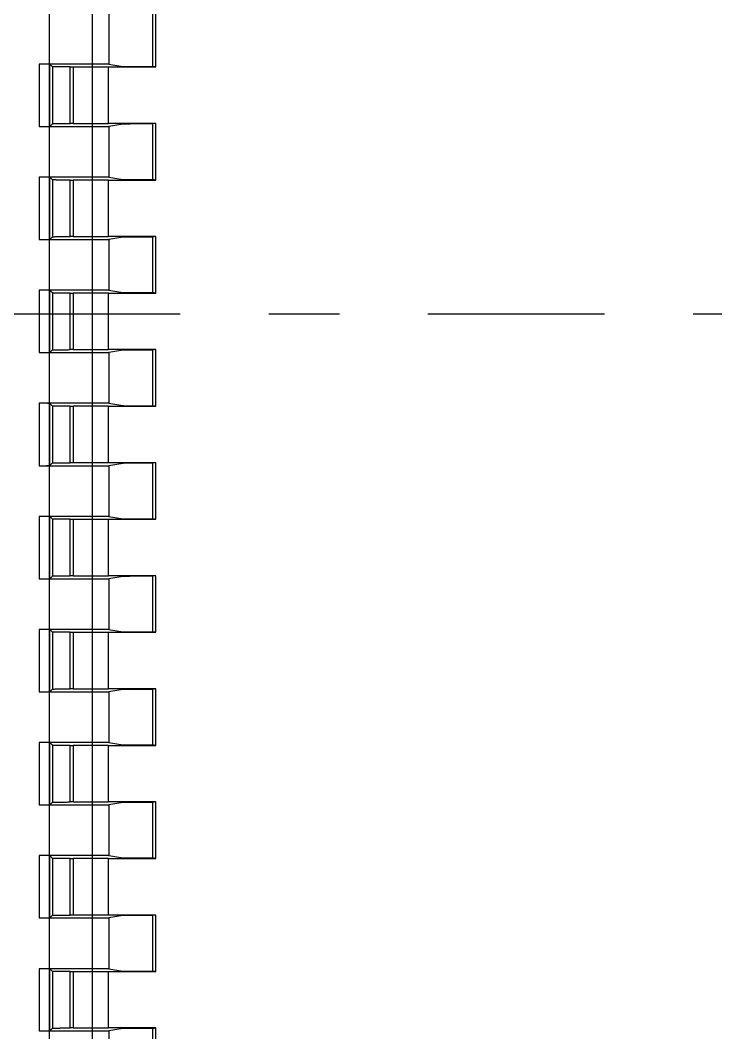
# Model space of a CAD drawing. Header units: inches. Extents: x -4 to 280, y -9 to 35.
# Drawn here: x 35.646 to 36.629, y 14.003 to 15.436 of the extents above; entities that cross this region are included whole.
import ezdxf

# ---------------------------------------------------------------- set-up
doc = ezdxf.new("R2010")
doc.units = ezdxf.units.IN
doc.header["$LTSCALE"] = 0.5
doc.header["$MEASUREMENT"] = 0
doc.linetypes.add('BORDER', pattern=[1.75, 0.5, -0.25, 0.5, -0.25, 0, -0.25])
doc.layers.get('Defpoints').update_dxf_attribs({"color": 252})
doc.layers.add('cpue05', color=7, linetype='Continuous')
doc.layers.add('PS-COVER', color=177, linetype='Continuous')

# ---------------------------------------------------------------- blocks, each defined once
blk = doc.blocks.new('IC200CPUE05')
at = {"layer": 'cpue05', "linetype": 'Continuous'}
for p, q in [((-7.2458, -1.2452), (-7.2458, -1.3169)), ((-7.1835, -1.3203), (-7.1835, -1.2417)), ((-7.1793, -1.321), (-7.1793, -1.241)), ((-7.3442, -1.3169), (-7.3442, -1.4052)), ((-7.2458, -1.3169), (-7.3442, -1.3169)), ((-7.3292, -1.4051), (-7.3292, -1.317)), ((-7.3292, -1.317), (-7.3254, -1.3208)), ((-7.2458, -1.3169), (-7.2259, -1.3202)), ((-7.3254, -1.3208), (-7.3254, -1.4013)), ((-7.3004, -1.401), (-7.3004, -1.321)), ((-7.3004, -1.321), (-7.2962, -1.321)), ((-7.2962, -1.3207), (-7.2462, -1.3207)), ((-7.2962, -1.321), (-7.2962, -1.3207)), ((-7.2962, -1.321), (-7.2962, -1.401)), ((-7.2462, -1.3207), (-7.2462, -1.321)), ((-7.2462, -1.401), (-7.2462, -1.321)), ((-7.2462, -1.321), (-7.1793, -1.321)), ((-7.2109, -1.3203), (-7.1835, -1.3203)), ((-7.1793, -1.321), (-7.1835, -1.3203)), ((-7.3254, -1.4013), (-7.3292, -1.4051)), ((-7.2962, -1.401), (-7.3004, -1.401)), ((-7.2962, -1.4014), (-7.2962, -1.401)), ((-7.2462, -1.4014), (-7.2962, -1.4014)), ((-7.1793, -1.401), (-7.2462, -1.401)), ((-7.2462, -1.401), (-7.2462, -1.4014)), ((-7.2259, -1.4019), (-7.2458, -1.4052)), ((-7.1835, -1.4017), (-7.2109, -1.4017)), ((-7.1793, -1.401), (-7.1835, -1.4017)), ((-7.1835, -1.4803), (-7.1835, -1.4017)), ((-7.1793, -1.481), (-7.1793, -1.401)), ((-7.3442, -1.4052), (-7.2458, -1.4052)), ((-7.2458, -1.4052), (-7.2458, -1.4769)), ((-7.2458, -1.4769), (-7.3442, -1.4769)), ((-7.3442, -1.4769), (-7.3442, -1.5652)), ((-7.3292, -1.477), (-7.3254, -1.4808)), ((-7.3292, -1.5651), (-7.3292, -1.477)), ((-7.3254, -1.4808), (-7.3254, -1.5613)), ((-7.3004, -1.481), (-7.2962, -1.481)), ((-7.3004, -1.561), (-7.3004, -1.481)), ((-7.2962, -1.4807), (-7.2462, -1.4807)), ((-7.2962, -1.481), (-7.2962, -1.4807)), ((-7.2962, -1.481), (-7.2962, -1.561)), ((-7.2462, -1.4807), (-7.2462, -1.481)), ((-7.2462, -1.481), (-7.1793, -1.481)), ((-7.2462, -1.561), (-7.2462, -1.481)), ((-7.2458, -1.4769), (-7.2259, -1.4802)), ((-7.2109, -1.4803), (-7.1835, -1.4803)), ((-7.1793, -1.481), (-7.1835, -1.4803)), ((-7.3254, -1.5613), (-7.3292, -1.5651)), ((-7.2962, -1.561), (-7.3004, -1.561)), ((-7.2962, -1.5614), (-7.2962, -1.561)), ((-7.2462, -1.5614), (-7.2962, -1.5614)), ((-7.1793, -1.561), (-7.2462, -1.561)), ((-7.2462, -1.561), (-7.2462, -1.5614)), ((-7.1793, -1.561), (-7.1835, -1.5617)), ((-7.1793, -1.641), (-7.1793, -1.561)), ((-7.3442, -1.5652), (-7.2458, -1.5652)), ((-7.2259, -1.5619), (-7.2458, -1.5652)), ((-7.2458, -1.5652), (-7.2458, -1.6369)), ((-7.1835, -1.5617), (-7.2109, -1.5617)), ((-7.1835, -1.6403), (-7.1835, -1.5617)), ((-7.2458, -1.6369), (-7.3442, -1.6369)), ((-7.3442, -1.6369), (-7.3442, -1.7252)), ((-7.3292, -1.637), (-7.3254, -1.6408)), ((-7.3292, -1.7251), (-7.3292, -1.637)), ((-7.3254, -1.6408), (-7.3254, -1.7213)), ((-7.3004, -1.641), (-7.2962, -1.641)), ((-7.3004, -1.721), (-7.3004, -1.641)), ((-7.2962, -1.6407), (-7.2462, -1.6407)), ((-7.2962, -1.641), (-7.2962, -1.6407)), ((-7.2962, -1.641), (-7.2962, -1.721)), ((-7.2462, -1.6407), (-7.2462, -1.641)), ((-7.2462, -1.641), (-7.1793, -1.641)), ((-7.2462, -1.721), (-7.2462, -1.641)), ((-7.2458, -1.6369), (-7.2259, -1.6402)), ((-7.2109, -1.6403), (-7.1835, -1.6403)), ((-7.1793, -1.641), (-7.1835, -1.6403)), ((-7.3442, -1.7252), (-7.2458, -1.7252)), ((-7.3254, -1.7213), (-7.3292, -1.7251)), ((-7.2962, -1.721), (-7.3004, -1.721)), ((-7.2962, -1.7214), (-7.2962, -1.721)), ((-7.2462, -1.7214), (-7.2962, -1.7214)), ((-7.1793, -1.721), (-7.2462, -1.721)), ((-7.2462, -1.721), (-7.2462, -1.7214)), ((-7.2259, -1.7219), (-7.2458, -1.7252)), ((-7.2458, -1.7252), (-7.2458, -1.7969)), ((-7.1835, -1.7217), (-7.2109, -1.7217)), ((-7.1793, -1.721), (-7.1835, -1.7217)), ((-7.1835, -1.8003), (-7.1835, -1.7217)), ((-7.1793, -1.801), (-7.1793, -1.721)), ((-7.2458, -1.7969), (-7.3442, -1.7969)), ((-7.3442, -1.7969), (-7.3442, -1.8852)), ((-7.3292, -1.797), (-7.3254, -1.8008)), ((-7.3292, -1.8851), (-7.3292, -1.797)), ((-7.3254, -1.8008), (-7.3254, -1.8813)), ((-7.3004, -1.801), (-7.2962, -1.801)), ((-7.3004, -1.881), (-7.3004, -1.801)), ((-7.2962, -1.8007), (-7.2462, -1.8007)), ((-7.2962, -1.801), (-7.2962, -1.8007)), ((-7.2962, -1.801), (-7.2962, -1.881)), ((-7.2462, -1.8007), (-7.2462, -1.801)), ((-7.2462, -1.801), (-7.1793, -1.801)), ((-7.2462, -1.881), (-7.2462, -1.801)), ((-7.2458, -1.7969), (-7.2259, -1.8002)), ((-7.2109, -1.8003), (-7.1835, -1.8003)), ((-7.1793, -1.801), (-7.1835, -1.8003)), ((-7.3442, -1.8852), (-7.2458, -1.8852)), ((-7.3254, -1.8813), (-7.3292, -1.8851)), ((-7.2962, -1.881), (-7.3004, -1.881)), ((-7.2962, -1.8814), (-7.2962, -1.881)), ((-7.2462, -1.8814), (-7.2962, -1.8814)), ((-7.1793, -1.881), (-7.2462, -1.881)), ((-7.2462, -1.881), (-7.2462, -1.8814)), ((-7.2259, -1.8819), (-7.2458, -1.8852)), ((-7.2458, -1.8852), (-7.2458, -1.9569)), ((-7.1835, -1.8817), (-7.2109, -1.8817)), ((-7.1793, -1.881), (-7.1835, -1.8817)), ((-7.1835, -1.9603), (-7.1835, -1.8817)), ((-7.1793, -1.961), (-7.1793, -1.881)), ((-7.2458, -1.9569), (-7.3442, -1.9569)), ((-7.3442, -1.9569), (-7.3442, -2.0452)), ((-7.3292, -1.957), (-7.3254, -1.9608)), ((-7.3292, -2.0451), (-7.3292, -1.957)), ((-7.3254, -1.9608), (-7.3254, -2.0413)), ((-7.3004, -1.961), (-7.2962, -1.961)), ((-7.3004, -2.041), (-7.3004, -1.961)), ((-7.2962, -1.9607), (-7.2462, -1.9607)), ((-7.2962, -1.961), (-7.2962, -1.9607)), ((-7.2962, -1.961), (-7.2962, -2.041)), ((-7.2462, -1.9607), (-7.2462, -1.961)), ((-7.2462, -1.961), (-7.1793, -1.961)), ((-7.2462, -2.041), (-7.2462, -1.961)), ((-7.2458, -1.9569), (-7.2259, -1.9602)), ((-7.2109, -1.9603), (-7.1835, -1.9603)), ((-7.1793, -1.961), (-7.1835, -1.9603)), ((-7.3442, -2.0452), (-7.2458, -2.0452)), ((-7.3254, -2.0413), (-7.3292, -2.0451)), ((-7.2962, -2.041), (-7.3004, -2.041)), ((-7.2962, -2.0414), (-7.2962, -2.041)), ((-7.2462, -2.0414), (-7.2962, -2.0414)), ((-7.1793, -2.041), (-7.2462, -2.041)), ((-7.2462, -2.041), (-7.2462, -2.0414)), ((-7.2259, -2.0419), (-7.2458, -2.0452)), ((-7.2458, -2.0452), (-7.2458, -2.1169)), ((-7.1835, -2.0417), (-7.2109, -2.0417)), ((-7.1793, -2.041), (-7.1835, -2.0417)), ((-7.1835, -2.1203), (-7.1835, -2.0417)), ((-7.1793, -2.121), (-7.1793, -2.041)), ((-7.2458, -2.1169), (-7.3442, -2.1169)), ((-7.3442, -2.1169), (-7.3442, -2.2052)), ((-7.3292, -2.117), (-7.3254, -2.1208)), ((-7.3292, -2.2051), (-7.3292, -2.117)), ((-7.2458, -2.1169), (-7.2259, -2.1202)), ((-7.3254, -2.1208), (-7.3254, -2.2013)), ((-7.3004, -2.121), (-7.2962, -2.121)), ((-7.3004, -2.201), (-7.3004, -2.121)), ((-7.2962, -2.1207), (-7.2462, -2.1207)), ((-7.2962, -2.121), (-7.2962, -2.1207)), ((-7.2962, -2.121), (-7.2962, -2.201)), ((-7.2462, -2.1207), (-7.2462, -2.121)), ((-7.2462, -2.121), (-7.1793, -2.121)), ((-7.2462, -2.201), (-7.2462, -2.121)), ((-7.2109, -2.1203), (-7.1835, -2.1203)), ((-7.1793, -2.121), (-7.1835, -2.1203)), ((-7.3442, -2.2052), (-7.2458, -2.2052)), ((-7.3254, -2.2013), (-7.3292, -2.2051)), ((-7.2962, -2.201), (-7.3004, -2.201)), ((-7.2962, -2.2014), (-7.2962, -2.201)), ((-7.2462, -2.2014), (-7.2962, -2.2014)), ((-7.1793, -2.201), (-7.2462, -2.201)), ((-7.2462, -2.201), (-7.2462, -2.2014)), ((-7.2259, -2.2019), (-7.2458, -2.2052)), ((-7.2458, -2.2052), (-7.2458, -2.2769)), ((-7.1835, -2.2017), (-7.2109, -2.2017)), ((-7.1793, -2.201), (-7.1835, -2.2017)), ((-7.1835, -2.2803), (-7.1835, -2.2017)), ((-7.1793, -2.281), (-7.1793, -2.201)), ((-7.2458, -2.2769), (-7.3442, -2.2769)), ((-7.3442, -2.2769), (-7.3442, -2.3652)), ((-7.3292, -2.277), (-7.3254, -2.2808)), ((-7.3292, -2.3651), (-7.3292, -2.277)), ((-7.2458, -2.2769), (-7.2259, -2.2802)), ((-7.3254, -2.2808), (-7.3254, -2.3613)), ((-7.3004, -2.281), (-7.2962, -2.281)), ((-7.3004, -2.361), (-7.3004, -2.281)), ((-7.2962, -2.2807), (-7.2462, -2.2807)), ((-7.2962, -2.281), (-7.2962, -2.2807)), ((-7.2962, -2.281), (-7.2962, -2.361)), ((-7.2462, -2.2807), (-7.2462, -2.281)), ((-7.2462, -2.281), (-7.1793, -2.281)), ((-7.2462, -2.361), (-7.2462, -2.281)), ((-7.2109, -2.2803), (-7.1835, -2.2803)), ((-7.1793, -2.281), (-7.1835, -2.2803)), ((-7.3254, -2.3613), (-7.3292, -2.3651)), ((-7.2962, -2.361), (-7.3004, -2.361)), ((-7.2962, -2.3614), (-7.2962, -2.361)), ((-7.2462, -2.3614), (-7.2962, -2.3614)), ((-7.1793, -2.361), (-7.2462, -2.361)), ((-7.2462, -2.361), (-7.2462, -2.3614)), ((-7.2259, -2.3619), (-7.2458, -2.3652)), ((-7.1835, -2.3617), (-7.2109, -2.3617)), ((-7.1793, -2.361), (-7.1835, -2.3617)), ((-7.1835, -2.4403), (-7.1835, -2.3617)), ((-7.1793, -2.441), (-7.1793, -2.361)), ((-7.3442, -2.3652), (-7.2458, -2.3652)), ((-7.2458, -2.3652), (-7.2458, -2.4369)), ((-7.3442, -2.4369), (-7.3442, -2.5252)), ((-7.2458, -2.4369), (-7.3442, -2.4369)), ((-7.3292, -2.5251), (-7.3292, -2.437)), ((-7.3292, -2.437), (-7.3254, -2.4408)), ((-7.3254, -2.4408), (-7.3254, -2.5213)), ((-7.3004, -2.521), (-7.3004, -2.441)), ((-7.3004, -2.441), (-7.2962, -2.441)), ((-7.2962, -2.4407), (-7.2462, -2.4407)), ((-7.2962, -2.441), (-7.2962, -2.4407)), ((-7.2962, -2.441), (-7.2962, -2.521)), ((-7.2462, -2.4407), (-7.2462, -2.441)), ((-7.2462, -2.521), (-7.2462, -2.441)), ((-7.2462, -2.441), (-7.1793, -2.441)), ((-7.2458, -2.4369), (-7.2259, -2.4402)), ((-7.2109, -2.4403), (-7.1835, -2.4403)), ((-7.1793, -2.441), (-7.1835, -2.4403)), ((-7.3254, -2.5213), (-7.3292, -2.5251)), ((-7.2962, -2.521), (-7.3004, -2.521)), ((-7.2962, -2.5214), (-7.2962, -2.521)), ((-7.1793, -2.521), (-7.2462, -2.521)), ((-7.2462, -2.521), (-7.2462, -2.5214)), ((-7.1793, -2.521), (-7.1835, -2.5217)), ((-7.1793, -2.601), (-7.1793, -2.521)), ((-7.3442, -2.5252), (-7.2458, -2.5252)), ((-7.2462, -2.5214), (-7.2962, -2.5214)), ((-7.2259, -2.5219), (-7.2458, -2.5252)), ((-7.2458, -2.5252), (-7.2458, -2.5969)), ((-7.1835, -2.5217), (-7.2109, -2.5217)), ((-7.1835, -2.6003), (-7.1835, -2.5217)), ((-7.3442, -2.5969), (-7.3442, -2.685)), ((-7.2458, -2.5969), (-7.3442, -2.5969)), ((-7.3292, -2.6848), (-7.3292, -2.597)), ((-7.3292, -2.597), (-7.3254, -2.6008)), ((-7.3254, -2.6008), (-7.3254, -2.681)), ((-7.3004, -2.6808), (-7.3004, -2.601)), ((-7.3004, -2.601), (-7.2962, -2.601)), ((-7.2962, -2.6007), (-7.2462, -2.6007)), ((-7.2962, -2.601), (-7.2962, -2.6007)), ((-7.2962, -2.601), (-7.2962, -2.6808)), ((-7.2462, -2.6007), (-7.2462, -2.601)), ((-7.2462, -2.6808), (-7.2462, -2.601)), ((-7.2462, -2.601), (-7.1793, -2.601)), ((-7.2458, -2.5969), (-7.2259, -2.6002)), ((-7.2109, -2.6003), (-7.1835, -2.6003)), ((-7.1793, -2.601), (-7.1835, -2.6003)), ((-7.3442, -2.685), (-7.2458, -2.685)), ((-7.3254, -2.681), (-7.3292, -2.6848)), ((-7.2962, -2.6808), (-7.3004, -2.6808)), ((-7.2962, -2.6812), (-7.2962, -2.6808)), ((-7.2462, -2.6812), (-7.2962, -2.6812)), ((-7.1793, -2.6808), (-7.2462, -2.6808)), ((-7.2462, -2.6808), (-7.2462, -2.6812)), ((-7.2259, -2.6816), (-7.2458, -2.685)), ((-7.2458, -2.685), (-7.2458, -2.7567)), ((-7.1835, -2.6815), (-7.2109, -2.6815)), ((-7.1835, -2.6815), (-7.1793, -2.6808)), ((-7.1835, -2.7601), (-7.1835, -2.6815)), ((-7.1793, -2.7608), (-7.1793, -2.6808))]:
    blk.add_line(p, q, dxfattribs=at)
for points in [[(-7.3292, -1.317), (-7.3293, -1.317, 0.058539), (-7.3295, -1.317, 0.008893), (-7.3299, -1.317, 0.003297), (-7.3304, -1.317, 0.00174), (-7.3311, -1.317, 0.00105), (-7.3318, -1.317, 0.000702), (-7.3327, -1.3169, 0.000579), (-7.3337, -1.3169, 0.000537), (-7.3348, -1.3169, 0.000331), (-7.3359, -1.3169, 0.000097), (-7.337, -1.3169, 0.000397), (-7.3384, -1.3169, 0.000585), (-7.3409, -1.3169, 0.00025), (-7.3442, -1.3169, 0.000123)], [(-7.3004, -1.321), (-7.3029, -1.321, -0.000208), (-7.3054, -1.321, -0.000225), (-7.3077, -1.321, -0.000237), (-7.31, -1.321, -0.000247), (-7.3122, -1.321, -0.000257), (-7.3142, -1.321, -0.000263), (-7.3161, -1.321, -0.000322), (-7.3179, -1.321, -0.000452), (-7.3196, -1.321, -0.00043), (-7.321, -1.3209, -0.000157), (-7.3222, -1.3209, -0.000799), (-7.3233, -1.3209, -0.002883), (-7.3244, -1.3209, -0.003709), (-7.3254, -1.3208, -0.003737)], [(-7.2259, -1.3202), (-7.2257, -1.3202, 0.018869), (-7.2254, -1.3202, 0.005474), (-7.225, -1.3203, 0.002456), (-7.2245, -1.3203, 0.001413), (-7.2238, -1.3203, 0.000898), (-7.223, -1.3203, 0.000618), (-7.2222, -1.3203, 0.000523), (-7.2212, -1.3203, 0.000494), (-7.2201, -1.3203, 0.000309), (-7.219, -1.3203, 0.000091), (-7.218, -1.3203, 0.000375), (-7.2165, -1.3203, 0.000558), (-7.2141, -1.3203, 0.000241), (-7.2109, -1.3203, 0.000119)], [(-7.3254, -1.4013), (-7.3252, -1.4012, -0.058134), (-7.3248, -1.4012, -0.008831), (-7.3242, -1.4012, -0.003275), (-7.3233, -1.4012, -0.001728), (-7.3223, -1.4012, -0.001044), (-7.321, -1.4011, -0.000698), (-7.3196, -1.4011, -0.000576), (-7.3179, -1.4011, -0.000534), (-7.3161, -1.4011, -0.00033), (-7.3142, -1.4011, -0.000097), (-7.3125, -1.4011, -0.000396), (-7.31, -1.4011, -0.000584), (-7.3059, -1.4011, -0.00025), (-7.3004, -1.401, -0.000122)], [(-7.2109, -1.4017), (-7.2124, -1.4017, 0.000201), (-7.2138, -1.4017, 0.000216), (-7.2152, -1.4017, 0.000227), (-7.2165, -1.4018, 0.000236), (-7.2178, -1.4018, 0.000245), (-7.219, -1.4018, 0.000249), (-7.2201, -1.4018, 0.000303), (-7.2212, -1.4018, 0.000421), (-7.2222, -1.4018, 0.000394), (-7.223, -1.4018, 0.000144), (-7.2238, -1.4018, 0.000717), (-7.2245, -1.4018, 0.002419), (-7.2252, -1.4018, 0.002744), (-7.2259, -1.4019, 0.002453)], [(-7.3442, -1.4052), (-7.3427, -1.4052, 0.000208), (-7.3412, -1.4052, 0.000225), (-7.3398, -1.4052, 0.000236), (-7.3384, -1.4052, 0.000246), (-7.3371, -1.4052, 0.000257), (-7.3359, -1.4052, 0.000262), (-7.3348, -1.4052, 0.00032), (-7.3337, -1.4052, 0.000449), (-7.3327, -1.4051, 0.000427), (-7.3318, -1.4051, 0.000157), (-7.3311, -1.4051, 0.000791), (-7.3304, -1.4051, 0.002853), (-7.3298, -1.4051, 0.003671), (-7.3292, -1.4051, 0.003699)], [(-7.3292, -1.477), (-7.3293, -1.477, 0.057692), (-7.3295, -1.477, 0.008758), (-7.3299, -1.477, 0.003248), (-7.3304, -1.477, 0.001715), (-7.3311, -1.477, 0.001036), (-7.3318, -1.477, 0.000693), (-7.3327, -1.4769, 0.000573), (-7.3337, -1.4769, 0.000532), (-7.3348, -1.4769, 0.000328), (-7.3359, -1.4769, 0.000096), (-7.337, -1.4769, 0.000395), (-7.3384, -1.4769, 0.000583), (-7.3409, -1.4769, 0.00025), (-7.3442, -1.4769, 0.000122)], [(-7.3004, -1.481), (-7.3029, -1.481, -0.000208), (-7.3054, -1.481, -0.000224), (-7.3077, -1.481, -0.000236), (-7.31, -1.481, -0.000246), (-7.3122, -1.481, -0.000257), (-7.3142, -1.481, -0.000262), (-7.3161, -1.481, -0.000321), (-7.3179, -1.481, -0.000452), (-7.3196, -1.481, -0.00043), (-7.321, -1.4809, -0.000157), (-7.3222, -1.4809, -0.000797), (-7.3233, -1.4809, -0.002877), (-7.3244, -1.4809, -0.003702), (-7.3254, -1.4808, -0.00373)], [(-7.2259, -1.4802), (-7.2257, -1.4802, 0.018808), (-7.2254, -1.4802, 0.005456), (-7.225, -1.4803, 0.002448), (-7.2245, -1.4803, 0.001408), (-7.2238, -1.4803, 0.000895), (-7.223, -1.4803, 0.000616), (-7.2222, -1.4803, 0.000521), (-7.2212, -1.4803, 0.000492), (-7.2201, -1.4803, 0.000308), (-7.219, -1.4803, 0.000091), (-7.218, -1.4803, 0.000374), (-7.2165, -1.4803, 0.000556), (-7.2141, -1.4803, 0.00024), (-7.2109, -1.4803, 0.000118)], [(-7.3254, -1.5613), (-7.3252, -1.5612, -0.058235), (-7.3248, -1.5612, -0.008848), (-7.3242, -1.5612, -0.003281), (-7.3233, -1.5612, -0.001731), (-7.3223, -1.5612, -0.001046), (-7.321, -1.5611, -0.000699), (-7.3196, -1.5611, -0.000577), (-7.3179, -1.5611, -0.000535), (-7.3161, -1.5611, -0.000331), (-7.3142, -1.5611, -0.000097), (-7.3125, -1.5611, -0.000397), (-7.31, -1.5611, -0.000585), (-7.3059, -1.5611, -0.000251), (-7.3004, -1.561, -0.000123)], [(-7.3442, -1.5652), (-7.3427, -1.5652, 0.000208), (-7.3412, -1.5652, 0.000224), (-7.3398, -1.5652, 0.000236), (-7.3384, -1.5652, 0.000246), (-7.3371, -1.5652, 0.000258), (-7.3359, -1.5652, 0.000263), (-7.3348, -1.5652, 0.000322), (-7.3337, -1.5652, 0.000454), (-7.3327, -1.5651, 0.000431), (-7.3318, -1.5651, 0.000157), (-7.3311, -1.5651, 0.000802), (-7.3304, -1.5651, 0.002896), (-7.3298, -1.5651, 0.003726), (-7.3292, -1.5651, 0.003754)], [(-7.2109, -1.5617), (-7.2124, -1.5617, 0.000202), (-7.2138, -1.5617, 0.000217), (-7.2152, -1.5617, 0.000227), (-7.2165, -1.5618, 0.000237), (-7.2178, -1.5618, 0.000246), (-7.219, -1.5618, 0.00025), (-7.2201, -1.5618, 0.000304), (-7.2212, -1.5618, 0.000422), (-7.2222, -1.5618, 0.000396), (-7.223, -1.5618, 0.000144), (-7.2238, -1.5618, 0.000719), (-7.2245, -1.5618, 0.002427), (-7.2252, -1.5618, 0.002753), (-7.2259, -1.5619, 0.002461)], [(-7.3292, -1.637), (-7.3293, -1.637, 0.057862), (-7.3295, -1.637, 0.008785), (-7.3299, -1.637, 0.003258), (-7.3304, -1.637, 0.00172), (-7.3311, -1.637, 0.001039), (-7.3318, -1.637, 0.000695), (-7.3327, -1.6369, 0.000574), (-7.3337, -1.6369, 0.000533), (-7.3348, -1.6369, 0.000329), (-7.3359, -1.6369, 0.000096), (-7.337, -1.6369, 0.000397), (-7.3384, -1.6369, 0.000585), (-7.3409, -1.6369, 0.000251), (-7.3442, -1.6369, 0.000123)], [(-7.3004, -1.641), (-7.3029, -1.641, -0.000208), (-7.3054, -1.641, -0.000224), (-7.3077, -1.641, -0.000236), (-7.31, -1.641, -0.000246), (-7.3122, -1.641, -0.000257), (-7.3142, -1.641, -0.000262), (-7.3161, -1.641, -0.000321), (-7.3179, -1.641, -0.000451), (-7.3196, -1.641, -0.000429), (-7.321, -1.6409, -0.000157), (-7.3222, -1.6409, -0.000796), (-7.3233, -1.6409, -0.002872), (-7.3244, -1.6409, -0.003695), (-7.3254, -1.6408, -0.003723)], [(-7.2259, -1.6402), (-7.2257, -1.6402, 0.019113), (-7.2254, -1.6402, 0.005546), (-7.225, -1.6403, 0.002488), (-7.2245, -1.6403, 0.00143), (-7.2238, -1.6403, 0.000908), (-7.223, -1.6403, 0.000625), (-7.2222, -1.6403, 0.000527), (-7.2212, -1.6403, 0.000497), (-7.2201, -1.6403, 0.000311), (-7.219, -1.6403, 0.000093), (-7.218, -1.6403, 0.000376), (-7.2165, -1.6403, 0.000558), (-7.2141, -1.6403, 0.000241), (-7.2109, -1.6403, 0.000118)], [(-7.3442, -1.7252), (-7.3427, -1.7252, 0.000207), (-7.3412, -1.7252, 0.000224), (-7.3398, -1.7252, 0.000235), (-7.3384, -1.7252, 0.000246), (-7.3371, -1.7252, 0.000257), (-7.3359, -1.7252, 0.000262), (-7.3348, -1.7252, 0.000321), (-7.3337, -1.7252, 0.000452), (-7.3327, -1.7251, 0.00043), (-7.3318, -1.7251, 0.000157), (-7.3311, -1.7251, 0.000799), (-7.3304, -1.7251, 0.002887), (-7.3298, -1.7251, 0.003715), (-7.3292, -1.7251, 0.003743)], [(-7.3254, -1.7213), (-7.3252, -1.7212, -0.058337), (-7.3248, -1.7212, -0.008864), (-7.3242, -1.7212, -0.003287), (-7.3233, -1.7212, -0.001735), (-7.3223, -1.7212, -0.001048), (-7.321, -1.7211, -0.0007), (-7.3196, -1.7211, -0.000578), (-7.3179, -1.7211, -0.000536), (-7.3161, -1.7211, -0.000331), (-7.3142, -1.7211, -0.000097), (-7.3125, -1.7211, -0.000398), (-7.31, -1.7211, -0.000586), (-7.3059, -1.7211, -0.000251), (-7.3004, -1.721, -0.000123)], [(-7.2109, -1.7217), (-7.2124, -1.7217, 0.000203), (-7.2138, -1.7217, 0.000217), (-7.2152, -1.7217, 0.000228), (-7.2165, -1.7218, 0.000237), (-7.2178, -1.7218, 0.000247), (-7.219, -1.7218, 0.000251), (-7.2201, -1.7218, 0.000305), (-7.2212, -1.7218, 0.000424), (-7.2222, -1.7218, 0.000397), (-7.223, -1.7218, 0.000145), (-7.2238, -1.7218, 0.000722), (-7.2245, -1.7218, 0.002435), (-7.2252, -1.7218, 0.002762), (-7.2259, -1.7219, 0.002469)], [(-7.3292, -1.797), (-7.3293, -1.797, 0.05803), (-7.3295, -1.797, 0.008812), (-7.3299, -1.797, 0.003268), (-7.3304, -1.797, 0.001725), (-7.3311, -1.797, 0.001043), (-7.3318, -1.797, 0.000697), (-7.3327, -1.7969, 0.000576), (-7.3337, -1.7969, 0.000535), (-7.3348, -1.7969, 0.00033), (-7.3359, -1.7969, 0.000096), (-7.337, -1.7969, 0.000398), (-7.3384, -1.7969, 0.000587), (-7.3409, -1.7969, 0.000252), (-7.3442, -1.7969, 0.000123)], [(-7.3004, -1.801), (-7.3029, -1.801, -0.000207), (-7.3054, -1.801, -0.000224), (-7.3077, -1.801, -0.000235), (-7.31, -1.801, -0.000245), (-7.3122, -1.801, -0.000256), (-7.3142, -1.801, -0.000261), (-7.3161, -1.801, -0.00032), (-7.3179, -1.801, -0.00045), (-7.3196, -1.801, -0.000428), (-7.321, -1.8009, -0.000156), (-7.3222, -1.8009, -0.000794), (-7.3233, -1.8009, -0.002867), (-7.3244, -1.8009, -0.003689), (-7.3254, -1.8008, -0.003716)], [(-7.2259, -1.8002), (-7.2257, -1.8002, 0.019059), (-7.2254, -1.8002, 0.00553), (-7.225, -1.8003, 0.002481), (-7.2245, -1.8003, 0.001427), (-7.2238, -1.8003, 0.000907), (-7.223, -1.8003, 0.000625), (-7.2222, -1.8003, 0.000528), (-7.2212, -1.8003, 0.000499), (-7.2201, -1.8003, 0.000312), (-7.219, -1.8003, 0.000092), (-7.218, -1.8003, 0.000379), (-7.2165, -1.8003, 0.000564), (-7.2141, -1.8003, 0.000244), (-7.2109, -1.8003, 0.00012)], [(-7.3442, -1.8852), (-7.3427, -1.8852, 0.000207), (-7.3412, -1.8852, 0.000223), (-7.3398, -1.8852, 0.000235), (-7.3384, -1.8852, 0.000245), (-7.3371, -1.8852, 0.000256), (-7.3359, -1.8852, 0.000261), (-7.3348, -1.8852, 0.00032), (-7.3337, -1.8852, 0.000451), (-7.3327, -1.8851, 0.000429), (-7.3318, -1.8851, 0.000156), (-7.3311, -1.8851, 0.000797), (-7.3304, -1.8851, 0.002878), (-7.3298, -1.8851, 0.003704), (-7.3292, -1.8851, 0.003732)], [(-7.3254, -1.8813), (-7.3252, -1.8812, -0.057829), (-7.3248, -1.8812, -0.008783), (-7.3242, -1.8812, -0.003257), (-7.3233, -1.8812, -0.00172), (-7.3223, -1.8812, -0.001039), (-7.321, -1.8811, -0.000695), (-7.3196, -1.8811, -0.000574), (-7.3179, -1.8811, -0.000533), (-7.3161, -1.8811, -0.000329), (-7.3142, -1.8811, -0.000096), (-7.3125, -1.8811, -0.000397), (-7.31, -1.8811, -0.000585), (-7.3059, -1.8811, -0.000251), (-7.3004, -1.881, -0.000123)], [(-7.2109, -1.8817), (-7.2124, -1.8817, 0.000203), (-7.2138, -1.8817, 0.000218), (-7.2152, -1.8817, 0.000229), (-7.2165, -1.8818, 0.000238), (-7.2178, -1.8818, 0.000248), (-7.219, -1.8818, 0.000251), (-7.2201, -1.8818, 0.000306), (-7.2212, -1.8818, 0.000425), (-7.2222, -1.8818, 0.000398), (-7.223, -1.8818, 0.000145), (-7.2238, -1.8818, 0.000724), (-7.2245, -1.8818, 0.002443), (-7.2252, -1.8818, 0.002771), (-7.2259, -1.8819, 0.002477)], [(-7.3292, -1.957), (-7.3293, -1.957, 0.058185), (-7.3295, -1.957, 0.008837), (-7.3299, -1.957, 0.003277), (-7.3304, -1.957, 0.001729), (-7.3311, -1.957, 0.001044), (-7.3318, -1.957, 0.000697), (-7.3327, -1.9569, 0.000576), (-7.3337, -1.9569, 0.000533), (-7.3348, -1.9569, 0.000329), (-7.3359, -1.9569, 0.000097), (-7.337, -1.9569, 0.000395), (-7.3384, -1.9569, 0.000581), (-7.3409, -1.9569, 0.000249), (-7.3442, -1.9569, 0.000122)], [(-7.3004, -1.961), (-7.3029, -1.961, -0.000209), (-7.3054, -1.961, -0.000225), (-7.3077, -1.961, -0.000237), (-7.31, -1.961, -0.000247), (-7.3122, -1.961, -0.000257), (-7.3142, -1.961, -0.000263), (-7.3161, -1.961, -0.000321), (-7.3179, -1.961, -0.000451), (-7.3196, -1.961, -0.000429), (-7.321, -1.9609, -0.000157), (-7.3222, -1.9609, -0.000794), (-7.3233, -1.9609, -0.002863), (-7.3244, -1.9609, -0.003683), (-7.3254, -1.9608, -0.003711)], [(-7.2259, -1.9602), (-7.2257, -1.9602, 0.018998), (-7.2254, -1.9602, 0.005512), (-7.225, -1.9603, 0.002473), (-7.2245, -1.9603, 0.001422), (-7.2238, -1.9603, 0.000904), (-7.223, -1.9603, 0.000622), (-7.2222, -1.9603, 0.000526), (-7.2212, -1.9603, 0.000497), (-7.2201, -1.9603, 0.000311), (-7.219, -1.9603, 0.000092), (-7.218, -1.9603, 0.000378), (-7.2165, -1.9603, 0.000562), (-7.2141, -1.9603, 0.000243), (-7.2109, -1.9603, 0.000119)], [(-7.3442, -2.0452), (-7.3427, -2.0452, 0.000209), (-7.3412, -2.0452, 0.000226), (-7.3398, -2.0452, 0.000238), (-7.3384, -2.0452, 0.000247), (-7.3371, -2.0452, 0.000258), (-7.3359, -2.0452, 0.000263), (-7.3348, -2.0452, 0.000322), (-7.3337, -2.0452, 0.000452), (-7.3327, -2.0451, 0.00043), (-7.3318, -2.0451, 0.000158), (-7.3311, -2.0451, 0.000797), (-7.3304, -2.0451, 0.002872), (-7.3298, -2.0451, 0.003695), (-7.3292, -2.0451, 0.003723)], [(-7.3254, -2.0413), (-7.3252, -2.0412, -0.057923), (-7.3248, -2.0412, -0.008798), (-7.3242, -2.0412, -0.003262), (-7.3233, -2.0412, -0.001722), (-7.3223, -2.0412, -0.00104), (-7.321, -2.0411, -0.000695), (-7.3196, -2.0411, -0.000574), (-7.3179, -2.0411, -0.000532), (-7.3161, -2.0411, -0.000329), (-7.3142, -2.0411, -0.000096), (-7.3125, -2.0411, -0.000395), (-7.31, -2.0411, -0.000581), (-7.3059, -2.0411, -0.000249), (-7.3004, -2.041, -0.000122)], [(-7.2109, -2.0417), (-7.2124, -2.0417, 0.000204), (-7.2138, -2.0417, 0.000219), (-7.2152, -2.0417, 0.00023), (-7.2165, -2.0418, 0.000239), (-7.2178, -2.0418, 0.000248), (-7.219, -2.0418, 0.000252), (-7.2201, -2.0418, 0.000307), (-7.2212, -2.0418, 0.000427), (-7.2222, -2.0418, 0.0004), (-7.223, -2.0418, 0.000146), (-7.2238, -2.0418, 0.000727), (-7.2245, -2.0418, 0.002451), (-7.2252, -2.0418, 0.00278), (-7.2259, -2.0419, 0.002485)], [(-7.3292, -2.117), (-7.3293, -2.117, 0.058354), (-7.3295, -2.117, 0.008864), (-7.3299, -2.117, 0.003286), (-7.3304, -2.117, 0.001734), (-7.3311, -2.117, 0.001047), (-7.3318, -2.117, 0.000699), (-7.3327, -2.1169, 0.000577), (-7.3337, -2.1169, 0.000535), (-7.3348, -2.1169, 0.00033), (-7.3359, -2.1169, 0.000097), (-7.337, -2.1169, 0.000396), (-7.3384, -2.1169, 0.000583), (-7.3409, -2.1169, 0.00025), (-7.3442, -2.1169, 0.000122)], [(-7.2259, -2.1202), (-7.2257, -2.1202, 0.018937), (-7.2254, -2.1202, 0.005494), (-7.225, -2.1203, 0.002465), (-7.2245, -2.1203, 0.001418), (-7.2238, -2.1203, 0.000901), (-7.223, -2.1203, 0.00062), (-7.2222, -2.1203, 0.000525), (-7.2212, -2.1203, 0.000495), (-7.2201, -2.1203, 0.00031), (-7.219, -2.1203, 0.000092), (-7.218, -2.1203, 0.000377), (-7.2165, -2.1203, 0.00056), (-7.2141, -2.1203, 0.000242), (-7.2109, -2.1203, 0.000119)], [(-7.3004, -2.121), (-7.3029, -2.121, -0.000209), (-7.3054, -2.121, -0.000225), (-7.3077, -2.121, -0.000237), (-7.31, -2.121, -0.000247), (-7.3122, -2.121, -0.000258), (-7.3142, -2.121, -0.000263), (-7.3161, -2.121, -0.000322), (-7.3179, -2.121, -0.000453), (-7.3196, -2.121, -0.000431), (-7.321, -2.1209, -0.000158), (-7.3222, -2.1209, -0.0008), (-7.3233, -2.1209, -0.002888), (-7.3244, -2.1209, -0.003716), (-7.3254, -2.1208, -0.003744)], [(-7.3442, -2.2052), (-7.3427, -2.2052, 0.000209), (-7.3412, -2.2052, 0.000225), (-7.3398, -2.2052, 0.000237), (-7.3384, -2.2052, 0.000247), (-7.3371, -2.2052, 0.000257), (-7.3359, -2.2052, 0.000263), (-7.3348, -2.2052, 0.000321), (-7.3337, -2.2052, 0.000451), (-7.3327, -2.2051, 0.000429), (-7.3318, -2.2051, 0.000157), (-7.3311, -2.2051, 0.000794), (-7.3304, -2.2051, 0.002863), (-7.3298, -2.2051, 0.003683), (-7.3292, -2.2051, 0.003712)], [(-7.3254, -2.2013), (-7.3252, -2.2012, -0.058024), (-7.3248, -2.2012, -0.008814), (-7.3242, -2.2012, -0.003268), (-7.3233, -2.2012, -0.001725), (-7.3223, -2.2012, -0.001042), (-7.321, -2.2011, -0.000696), (-7.3196, -2.2011, -0.000575), (-7.3179, -2.2011, -0.000533), (-7.3161, -2.2011, -0.000329), (-7.3142, -2.2011, -0.000096), (-7.3125, -2.2011, -0.000396), (-7.31, -2.2011, -0.000582), (-7.3059, -2.2011, -0.00025), (-7.3004, -2.201, -0.000122)], [(-7.2109, -2.2017), (-7.2124, -2.2017, 0.000201), (-7.2138, -2.2017, 0.000216), (-7.2152, -2.2017, 0.000227), (-7.2165, -2.2018, 0.000236), (-7.2178, -2.2018, 0.000246), (-7.219, -2.2018, 0.00025), (-7.2201, -2.2018, 0.000305), (-7.2212, -2.2018, 0.000425), (-7.2222, -2.2018, 0.000399), (-7.223, -2.2018, 0.000144), (-7.2238, -2.2018, 0.000727), (-7.2245, -2.2018, 0.002457), (-7.2252, -2.2018, 0.002787), (-7.2259, -2.2019, 0.002491)], [(-7.3292, -2.277), (-7.3293, -2.277, 0.058522), (-7.3295, -2.277, 0.00889), (-7.3299, -2.277, 0.003296), (-7.3304, -2.277, 0.001739), (-7.3311, -2.277, 0.00105), (-7.3318, -2.277, 0.000702), (-7.3327, -2.2769, 0.000579), (-7.3337, -2.2769, 0.000537), (-7.3348, -2.2769, 0.000331), (-7.3359, -2.2769, 0.000097), (-7.337, -2.2769, 0.000397), (-7.3384, -2.2769, 0.000584), (-7.3409, -2.2769, 0.00025), (-7.3442, -2.2769, 0.000123)], [(-7.3004, -2.281), (-7.3029, -2.281, -0.000208), (-7.3054, -2.281, -0.000225), (-7.3077, -2.281, -0.000237), (-7.31, -2.281, -0.000247), (-7.3122, -2.281, -0.000258), (-7.3142, -2.281, -0.000263), (-7.3161, -2.281, -0.000322), (-7.3179, -2.281, -0.000453), (-7.3196, -2.281, -0.00043), (-7.321, -2.2809, -0.000157), (-7.3222, -2.2809, -0.000799), (-7.3233, -2.2809, -0.002883), (-7.3244, -2.2809, -0.003709), (-7.3254, -2.2808, -0.003737)], [(-7.2259, -2.2802), (-7.2257, -2.2802, 0.018875), (-7.2254, -2.2802, 0.005476), (-7.225, -2.2803, 0.002456), (-7.2245, -2.2803, 0.001413), (-7.2238, -2.2803, 0.000898), (-7.223, -2.2803, 0.000618), (-7.2222, -2.2803, 0.000523), (-7.2212, -2.2803, 0.000494), (-7.2201, -2.2803, 0.000309), (-7.219, -2.2803, 0.000091), (-7.218, -2.2803, 0.000375), (-7.2165, -2.2803, 0.000558), (-7.2141, -2.2803, 0.000241), (-7.2109, -2.2803, 0.000119)], [(-7.3254, -2.3613), (-7.3252, -2.3612, -0.058125), (-7.3248, -2.3612, -0.00883), (-7.3242, -2.3612, -0.003274), (-7.3233, -2.3612, -0.001728), (-7.3223, -2.3612, -0.001044), (-7.321, -2.3611, -0.000697), (-7.3196, -2.3611, -0.000576), (-7.3179, -2.3611, -0.000534), (-7.3161, -2.3611, -0.00033), (-7.3142, -2.3611, -0.000097), (-7.3125, -2.3611, -0.000396), (-7.31, -2.3611, -0.000584), (-7.3059, -2.3611, -0.00025), (-7.3004, -2.361, -0.000122)], [(-7.2109, -2.3617), (-7.2124, -2.3617, 0.000201), (-7.2138, -2.3617, 0.000216), (-7.2152, -2.3617, 0.000227), (-7.2165, -2.3618, 0.000236), (-7.2178, -2.3618, 0.000245), (-7.219, -2.3618, 0.000249), (-7.2201, -2.3618, 0.000303), (-7.2212, -2.3618, 0.000421), (-7.2222, -2.3618, 0.000394), (-7.223, -2.3618, 0.000144), (-7.2238, -2.3618, 0.000717), (-7.2245, -2.3618, 0.002419), (-7.2252, -2.3618, 0.002743), (-7.2259, -2.3619, 0.002452)], [(-7.3442, -2.3652), (-7.3427, -2.3652, 0.000208), (-7.3412, -2.3652, 0.000225), (-7.3398, -2.3652, 0.000236), (-7.3384, -2.3652, 0.000246), (-7.3371, -2.3652, 0.000257), (-7.3359, -2.3652, 0.000262), (-7.3348, -2.3652, 0.00032), (-7.3337, -2.3652, 0.000449), (-7.3327, -2.3651, 0.000427), (-7.3318, -2.3651, 0.000157), (-7.3311, -2.3651, 0.000792), (-7.3304, -2.3651, 0.002854), (-7.3298, -2.3651, 0.003672), (-7.3292, -2.3651, 0.0037)], [(-7.3292, -2.437), (-7.3293, -2.437, 0.057676), (-7.3295, -2.437, 0.008756), (-7.3299, -2.437, 0.003247), (-7.3304, -2.437, 0.001714), (-7.3311, -2.437, 0.001036), (-7.3318, -2.437, 0.000692), (-7.3327, -2.4369, 0.000573), (-7.3337, -2.4369, 0.000532), (-7.3348, -2.4369, 0.000328), (-7.3359, -2.4369, 0.000096), (-7.337, -2.4369, 0.000395), (-7.3384, -2.4369, 0.000583), (-7.3409, -2.4369, 0.00025), (-7.3442, -2.4369, 0.000122)], [(-7.3004, -2.441), (-7.3029, -2.441, -0.000208), (-7.3054, -2.441, -0.000224), (-7.3077, -2.441, -0.000236), (-7.31, -2.441, -0.000246), (-7.3122, -2.441, -0.000257), (-7.3142, -2.441, -0.000262), (-7.3161, -2.441, -0.000321), (-7.3179, -2.441, -0.000452), (-7.3196, -2.441, -0.00043), (-7.321, -2.4409, -0.000157), (-7.3222, -2.4409, -0.000797), (-7.3233, -2.4409, -0.002878), (-7.3244, -2.4409, -0.003703), (-7.3254, -2.4408, -0.003731)], [(-7.2259, -2.4402), (-7.2257, -2.4402, 0.018814), (-7.2254, -2.4402, 0.005458), (-7.225, -2.4403, 0.002448), (-7.2245, -2.4403, 0.001408), (-7.2238, -2.4403, 0.000895), (-7.223, -2.4403, 0.000616), (-7.2222, -2.4403, 0.000521), (-7.2212, -2.4403, 0.000492), (-7.2201, -2.4403, 0.000308), (-7.219, -2.4403, 0.000091), (-7.218, -2.4403, 0.000374), (-7.2165, -2.4403, 0.000557), (-7.2141, -2.4403, 0.00024), (-7.2109, -2.4403, 0.000118)], [(-7.3254, -2.5213), (-7.3252, -2.5212, -0.058227), (-7.3248, -2.5212, -0.008846), (-7.3242, -2.5212, -0.00328), (-7.3233, -2.5212, -0.001731), (-7.3223, -2.5212, -0.001046), (-7.321, -2.5211, -0.000699), (-7.3196, -2.5211, -0.000577), (-7.3179, -2.5211, -0.000535), (-7.3161, -2.5211, -0.00033), (-7.3142, -2.5211, -0.000097), (-7.3125, -2.5211, -0.000397), (-7.31, -2.5211, -0.000585), (-7.3059, -2.5211, -0.00025), (-7.3004, -2.521, -0.000123)], [(-7.3442, -2.5252), (-7.3427, -2.5252, 0.000208), (-7.3412, -2.5252, 0.000224), (-7.3398, -2.5252, 0.000236), (-7.3384, -2.5252, 0.000247), (-7.3371, -2.5252, 0.000258), (-7.3359, -2.5252, 0.000263), (-7.3348, -2.5252, 0.000322), (-7.3337, -2.5252, 0.000454), (-7.3327, -2.5251, 0.000432), (-7.3318, -2.5251, 0.000157), (-7.3311, -2.5251, 0.000802), (-7.3304, -2.5251, 0.002897), (-7.3298, -2.5251, 0.003727), (-7.3292, -2.5251, 0.003755)], [(-7.2109, -2.5217), (-7.2124, -2.5217, 0.000202), (-7.2138, -2.5217, 0.000217), (-7.2152, -2.5217, 0.000227), (-7.2165, -2.5218, 0.000237), (-7.2178, -2.5218, 0.000246), (-7.219, -2.5218, 0.00025), (-7.2201, -2.5218, 0.000304), (-7.2212, -2.5218, 0.000422), (-7.2222, -2.5218, 0.000396), (-7.223, -2.5218, 0.000144), (-7.2238, -2.5218, 0.000719), (-7.2245, -2.5218, 0.002427), (-7.2252, -2.5218, 0.002752), (-7.2259, -2.5219, 0.00246)], [(-7.3292, -2.597), (-7.3293, -2.597, 0.057844), (-7.3295, -2.597, 0.008782), (-7.3299, -2.597, 0.003257), (-7.3304, -2.597, 0.00172), (-7.3311, -2.597, 0.001039), (-7.3318, -2.597, 0.000695), (-7.3327, -2.5969, 0.000574), (-7.3337, -2.5969, 0.000533), (-7.3348, -2.5969, 0.000329), (-7.3359, -2.5969, 0.000096), (-7.337, -2.5969, 0.000397), (-7.3384, -2.5969, 0.000585), (-7.3409, -2.5969, 0.000251), (-7.3442, -2.5969, 0.000123)], [(-7.3004, -2.601), (-7.3029, -2.601, -0.000208), (-7.3054, -2.601, -0.000224), (-7.3077, -2.601, -0.000236), (-7.31, -2.601, -0.000246), (-7.3122, -2.601, -0.000257), (-7.3142, -2.601, -0.000262), (-7.3161, -2.601, -0.000321), (-7.3179, -2.601, -0.000451), (-7.3196, -2.601, -0.000429), (-7.321, -2.6009, -0.000157), (-7.3222, -2.6009, -0.000796), (-7.3233, -2.6009, -0.002873), (-7.3244, -2.6009, -0.003696), (-7.3254, -2.6008, -0.003724)], [(-7.2259, -2.6002), (-7.2257, -2.6002, 0.019119), (-7.2254, -2.6002, 0.005548), (-7.225, -2.6003, 0.002488), (-7.2245, -2.6003, 0.00143), (-7.2238, -2.6003, 0.000908), (-7.223, -2.6003, 0.000625), (-7.2222, -2.6003, 0.000528), (-7.2212, -2.6003, 0.000497), (-7.2201, -2.6003, 0.000311), (-7.219, -2.6003, 0.000093), (-7.218, -2.6003, 0.000376), (-7.2165, -2.6003, 0.000558), (-7.2141, -2.6003, 0.000241), (-7.2109, -2.6003, 0.000118)], [(-7.3442, -2.685), (-7.3427, -2.685, 0.000208), (-7.3412, -2.685, 0.000224), (-7.3398, -2.6849, 0.000236), (-7.3384, -2.6849, 0.000246), (-7.3371, -2.6849, 0.000257), (-7.3359, -2.6849, 0.000263), (-7.3348, -2.6849, 0.000322), (-7.3337, -2.6849, 0.000453), (-7.3327, -2.6849, 0.000431), (-7.3318, -2.6849, 0.000157), (-7.3311, -2.6849, 0.0008), (-7.3304, -2.6849, 0.002891), (-7.3298, -2.6849, 0.00372), (-7.3292, -2.6848, 0.003748)], [(-7.3254, -2.681), (-7.3252, -2.681, -0.058287), (-7.3248, -2.681, -0.008856), (-7.3242, -2.681, -0.003284), (-7.3233, -2.6809, -0.001733), (-7.3223, -2.6809, -0.001047), (-7.321, -2.6809, -0.000699), (-7.3196, -2.6809, -0.000578), (-7.3179, -2.6809, -0.000536), (-7.3161, -2.6809, -0.000331), (-7.3142, -2.6808, -0.000097), (-7.3125, -2.6808, -0.000397), (-7.31, -2.6808, -0.000585), (-7.3059, -2.6808, -0.000251), (-7.3004, -2.6808, -0.000123)], [(-7.2109, -2.6815), (-7.2124, -2.6815, 0.000202), (-7.2138, -2.6815, 0.000217), (-7.2152, -2.6815, 0.000228), (-7.2165, -2.6815, 0.000237), (-7.2178, -2.6815, 0.000246), (-7.219, -2.6815, 0.00025), (-7.2201, -2.6815, 0.000304), (-7.2212, -2.6815, 0.000423), (-7.2222, -2.6816, 0.000396), (-7.223, -2.6816, 0.000144), (-7.2238, -2.6816, 0.000721), (-7.2245, -2.6816, 0.002431), (-7.2252, -2.6816, 0.002758), (-7.2259, -2.6816, 0.002465)]]:
    blk.add_lwpolyline(points, format="xyb", dxfattribs=at)
blk = doc.blocks.new('IC200PWR002')
at = {"layer": 'PS-COVER', "linetype": 'Continuous'}
for p, q in [((-4.1867, -5.033, -0.688), (-4.1867, -0.113, -0.688)), ((-4.1267, -0.113, -0.688), (-4.1267, -5.033, -0.688))]:
    blk.add_line(p, q, dxfattribs=at)

msp = doc.modelspace()

# ---------------------------------------------------------------- linework, layer by layer
at = {"layer": 'Defpoints', "linetype": 'BORDER'}
msp.add_line((9.89741, 15.02062), (65.29296, 15.02062), dxfattribs=at)

# ---------------------------------------------------------------- block references
for name, p in [('IC200CPUE05', (43.01706, 16.69081)), ('IC200PWR002', (39.87442, 17.23912, 0.688))]:
    msp.add_blockref(name, p)

doc.saveas('drawing.dxf')
